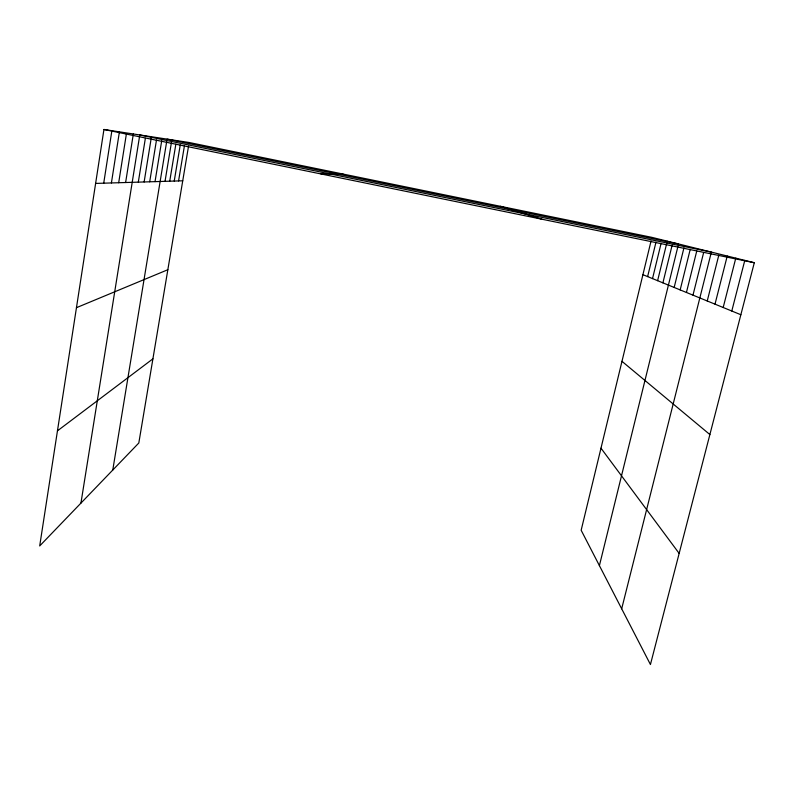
<?xml version="1.0" encoding="UTF-8"?>
<svg xmlns="http://www.w3.org/2000/svg" width="794" height="794" viewBox="0 0 794 794"><rect width="100%" height="100%" fill="white"/><g stroke="black" fill="none" stroke-linecap="round" stroke-linejoin="round"><path stroke-width="1.19" d="M651.06 240.979L581.158 530.253L650.435 664.518L754.3 262.735L651.934 237.366L189.161 142.503L103.945 129.482L39.7 545.935L138.811 443.002L188.555 146.086M103.726 183.186L111.885 130.692M111.408 182.948L119.408 131.844M118.693 182.729L126.355 134.146M125.621 182.521L133.332 133.968M80.938 503.108L139.585 136.171M138.315 182.134L145.362 138.305M144.131 181.965L151.247 137.958M149.699 181.796L156.497 139.962M155.029 181.637L161.708 140.766M112.778 470.038L166.69 141.55M165.033 181.33L171.464 142.295M169.727 181.191L175.861 144.141M174.233 181.052L180.258 144.855M178.571 180.923L184.476 145.54M647.626 276.6L655.983 242.15M652.519 278.605L661.094 243.371M657.611 280.689L667.258 241.158M662.901 282.853L672.2 244.899M599.41 565.616L677.967 246.309M674.166 287.458L683.952 247.847M680.17 289.909L690.224 249.385M686.433 292.47L696.765 250.993M692.983 295.15L703.613 252.681M621.682 608.79L711.364 252.095L139.784 134.96M707.236 300.976L718.808 255.182M715.007 304.162L727.235 256.025M723.185 307.496L735.79 258.139M731.79 311.02L744.802 260.372M57.456 430.844L152.914 358.838M76.452 307.685L167.842 269.722M95.617 183.424L182.739 180.804M320.925 173.936L343.068 174.045M167.087 139.129L678.542 243.957M103.945 129.482L754.3 262.735M500.409 206.301L542.034 219.243M642.922 274.674L740.862 314.732M621.98 361.33L709.876 434.556M600.989 448.193L679.158 553.408"/></g></svg>
